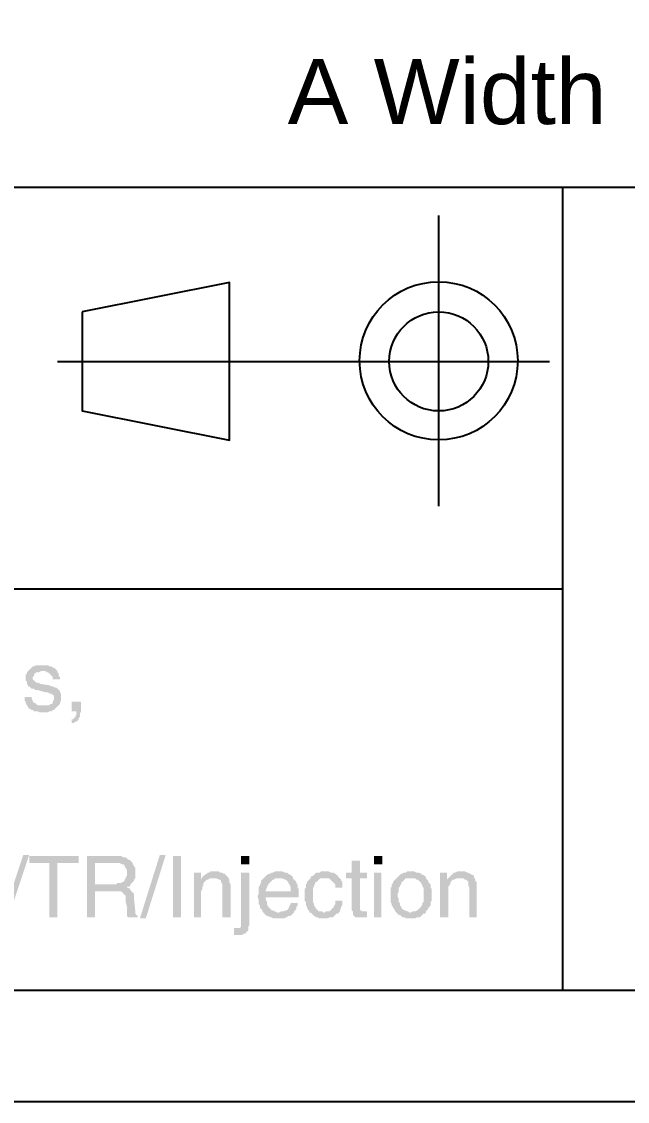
# Model space of a CAD drawing. Header units: millimetres. Extents: x 1167 to 2269, y 1197 to 1555.
# Drawn here: x 1757.13 to 1780.36, y 1258.23 to 1299.61 of the extents above; entities that cross this region are included whole.
import ezdxf

# ---------------------------------------------------------------- set-up
doc = ezdxf.new("R2010")
doc.units = ezdxf.units.MM
doc.layers.add('odj', color=4, linetype='Continuous', lineweight=35)
doc.styles.get("Standard").update_dxf_attribs({"font": 'arial.ttf'})

msp = doc.modelspace()

# ---------------------------------------------------------------- hatches: boundary and pattern name
at = {"transparency": 33554559}
for points in [[(1757.92255, 1274.94342), (1757.69689, 1274.94342), (1757.60663, 1274.89829), (1757.56149, 1274.89829), (1757.51636, 1274.85316), (1757.47123, 1274.80803), (1757.4261, 1274.7629), (1757.38097, 1274.71776), (1757.33583, 1274.67263), (1757.33583, 1274.6275), (1757.2907, 1274.58237), (1757.2907, 1274.35671), (1757.33583, 1274.31157), (1757.33583, 1274.22131), (1757.38097, 1274.17618), (1757.38097, 1274.13104), (1757.4261, 1274.13104), (1757.47123, 1274.08591), (1757.51636, 1274.04078), (1757.60663, 1274.04078), (1757.65176, 1273.99565), (1757.74202, 1273.99565), (1758.05795, 1273.90538), (1758.14821, 1273.90538), (1758.19334, 1273.86025), (1758.28361, 1273.86025), (1758.28361, 1273.81512), (1758.32874, 1273.81512), (1758.37387, 1273.76999), (1758.37387, 1273.63459), (1758.32874, 1273.54433), (1758.32874, 1273.49919), (1758.28361, 1273.45406), (1758.23848, 1273.45406), (1758.19334, 1273.40893), (1757.96768, 1273.40893), (1757.38097, 1273.3638), (1757.38097, 1273.31867), (1757.4261, 1273.27353), (1757.47123, 1273.27353), (1757.51636, 1273.2284), (1757.56149, 1273.2284), (1757.60663, 1273.18327), (1757.74202, 1273.18327), (1757.83229, 1273.13814), (1758.14821, 1273.13814), (1758.19334, 1273.18327), (1758.28361, 1273.18327), (1758.32874, 1273.2284), (1758.37387, 1273.2284), (1758.41901, 1273.27353), (1758.46414, 1273.31867), (1758.46414, 1273.31867), (1758.50927, 1273.3638), (1758.5544, 1273.40893), (1758.59953, 1273.45406), (1758.59953, 1273.49919), (1758.64467, 1273.58946), (1758.64467, 1273.86025), (1758.59953, 1273.90538), (1758.59953, 1273.95052), (1758.5544, 1273.99565), (1758.5544, 1273.99565), (1758.50927, 1274.04078), (1758.46414, 1274.08591), (1758.41901, 1274.08591), (1758.32874, 1274.13104), (1758.28361, 1274.13104), (1758.19334, 1274.17618), (1757.87742, 1274.22131), (1757.87742, 1274.22131), (1757.78716, 1274.26644), (1757.74202, 1274.26644), (1757.65176, 1274.31157), (1757.65176, 1274.31157), (1757.60663, 1274.35671), (1757.56149, 1274.40184), (1757.56149, 1274.4921), (1757.60663, 1274.53723), (1757.60663, 1274.58237), (1757.65176, 1274.6275), (1757.69689, 1274.67263), (1757.78716, 1274.67263), (1757.87742, 1274.71776), (1758.50927, 1274.71776), (1758.46414, 1274.7629), (1758.41901, 1274.80803), (1758.37387, 1274.85316), (1758.32874, 1274.85316), (1758.28361, 1274.89829), (1758.19334, 1274.89829), (1758.14821, 1274.94342), (1758.01282, 1274.94342)], [(1758.50927, 1274.71776), (1757.92255, 1274.71776), (1758.05795, 1274.71776), (1758.10308, 1274.67263), (1758.14821, 1274.67263), (1758.19334, 1274.6275), (1758.19334, 1274.6275), (1758.23848, 1274.58237), (1758.28361, 1274.53723), (1758.32874, 1274.4921), (1758.32874, 1274.40184), (1758.59953, 1274.40184), (1758.59953, 1274.4921), (1758.5544, 1274.53723), (1758.5544, 1274.6275), (1758.50927, 1274.67263)], [(1757.51636, 1273.72486), (1757.24557, 1273.72486), (1757.24557, 1273.58946), (1757.2907, 1273.54433), (1757.2907, 1273.49919), (1757.33583, 1273.40893), (1757.38097, 1273.3638), (1757.96768, 1273.40893), (1757.74202, 1273.40893), (1757.69689, 1273.45406), (1757.65176, 1273.49919), (1757.60663, 1273.49919), (1757.56149, 1273.54433), (1757.56149, 1273.58946), (1757.51636, 1273.67972)], [(1759.41191, 1273.54433), (1759.05086, 1273.54433), (1759.05086, 1273.18327), (1759.23138, 1273.18327), (1759.23138, 1273.04787), (1759.18625, 1272.95761), (1759.14112, 1272.91248), (1759.09599, 1272.86734), (1759.05086, 1272.86734), (1759.05086, 1272.73195), (1759.14112, 1272.73195), (1759.18625, 1272.77708), (1759.23138, 1272.77708), (1759.27652, 1272.82221), (1759.32165, 1272.86734), (1759.32165, 1272.91248), (1759.36678, 1272.95761), (1759.36678, 1273.093), (1759.41191, 1273.18327), (1759.41191, 1273.27353)], [(1757.4261, 1267.67714), (1756.61372, 1265.24001), (1756.38806, 1265.24001), (1757.20044, 1267.67714)], [(1759.32165, 1267.63201), (1757.4261, 1267.63201), (1757.4261, 1267.36122), (1758.19334, 1267.36122), (1758.19334, 1265.28514), (1758.50927, 1265.28514), (1758.50927, 1267.36122), (1759.32165, 1267.36122), (1759.32165, 1267.49662)], [(1760.72075, 1267.63201), (1759.63757, 1267.63201), (1759.63757, 1265.28514), (1759.9535, 1265.28514), (1759.9535, 1266.27805), (1760.72075, 1266.27805), (1761.30746, 1266.32318), (1761.30746, 1266.36831), (1761.2172, 1266.41344), (1761.17207, 1266.41344), (1761.17207, 1266.45858), (1761.26233, 1266.45858), (1761.30746, 1266.50371), (1761.30746, 1266.54884), (1759.9535, 1266.54884), (1759.9535, 1267.36122), (1761.39773, 1267.36122), (1761.3526, 1267.40635), (1761.30746, 1267.45148), (1761.26233, 1267.49662), (1761.2172, 1267.49662), (1761.17207, 1267.54175), (1761.12694, 1267.58688), (1761.03667, 1267.58688), (1760.94641, 1267.63201), (1760.81101, 1267.63201)], [(1762.66143, 1267.67714), (1761.89418, 1265.24001), (1761.66852, 1265.24001), (1762.43577, 1267.67714)], [(1762.93222, 1265.28514), (1762.93222, 1267.63201), (1763.24815, 1267.63201), (1763.24815, 1265.28514)], [(1765.86581, 1267.31609), (1765.86581, 1267.63201), (1765.54989, 1267.63201), (1765.54989, 1267.31609)], [(1770.96575, 1267.31609), (1770.96575, 1267.63201), (1770.64982, 1267.63201), (1770.64982, 1267.31609)], [(1761.39773, 1267.36122), (1760.72075, 1267.36122), (1760.90128, 1267.36122), (1760.99154, 1267.31609), (1761.03667, 1267.31609), (1761.0818, 1267.27095), (1761.0818, 1267.22582), (1761.12694, 1267.18069), (1761.17207, 1267.09043), (1761.17207, 1266.95503), (1761.17207, 1266.86477), (1761.12694, 1266.81963), (1761.12694, 1266.7745), (1761.0818, 1266.72937), (1761.0818, 1266.68424), (1761.03667, 1266.6391), (1760.99154, 1266.6391), (1760.94641, 1266.59397), (1760.81101, 1266.59397), (1760.76588, 1266.54884), (1759.9535, 1266.54884), (1761.30746, 1266.54884), (1761.3526, 1266.59397), (1761.39773, 1266.6391), (1761.44286, 1266.68424), (1761.44286, 1266.72937), (1761.48799, 1266.7745), (1761.48799, 1267.18069), (1761.44286, 1267.22582), (1761.44286, 1267.27095), (1761.39773, 1267.31609)], [(1770.10824, 1267.45148), (1769.79231, 1267.45148), (1769.79231, 1267.00016), (1769.56665, 1267.00016), (1769.56665, 1266.7745), (1769.79231, 1266.7745), (1769.79231, 1265.55593), (1769.83745, 1265.5108), (1769.83745, 1265.3754), (1769.88258, 1265.33027), (1769.88258, 1265.33027), (1769.92771, 1265.28514), (1770.37903, 1265.28514), (1770.37903, 1265.5108), (1770.1985, 1265.5108), (1770.15337, 1265.55593), (1770.10824, 1265.55593), (1770.10824, 1266.7745), (1770.37903, 1266.7745), (1770.37903, 1267.00016), (1770.10824, 1267.00016)], [(1764.0154, 1267.00016), (1763.7446, 1267.00016), (1763.7446, 1265.28514), (1764.0154, 1265.28514), (1764.0154, 1266.18778), (1764.0154, 1266.27805), (1764.06053, 1266.36831), (1764.06053, 1266.45858), (1764.10566, 1266.50371), (1764.10566, 1266.59397), (1764.15079, 1266.6391), (1764.15079, 1266.6391), (1764.19592, 1266.68424), (1764.24106, 1266.72937), (1764.0154, 1266.72937)], [(1764.55698, 1267.04529), (1764.37645, 1267.04529), (1764.33132, 1267.00016), (1764.28619, 1267.00016), (1764.24106, 1266.95503), (1764.15079, 1266.9099), (1764.10566, 1266.86477), (1764.06053, 1266.81963), (1764.0154, 1266.72937), (1764.28619, 1266.72937), (1764.33132, 1266.7745), (1764.46672, 1266.7745), (1765.05343, 1266.81963), (1765.0083, 1266.86477), (1764.96317, 1266.9099), (1764.96317, 1266.9099), (1764.91804, 1266.95503), (1764.87291, 1266.95503), (1764.82777, 1267.00016), (1764.73751, 1267.00016), (1764.69238, 1267.04529), (1764.60211, 1267.04529)], [(1765.05343, 1266.81963), (1764.46672, 1266.7745), (1764.60211, 1266.7745), (1764.69238, 1266.72937), (1764.73751, 1266.72937), (1764.78264, 1266.68424), (1764.78264, 1266.6391), (1764.82777, 1266.54884), (1764.82777, 1265.28514), (1765.1437, 1265.28514), (1765.1437, 1266.54884), (1765.09857, 1266.6391), (1765.09857, 1266.72937)], [(1765.86581, 1267.00016), (1765.54989, 1267.00016), (1765.54989, 1264.92408), (1765.50476, 1264.87895), (1765.2791, 1264.87895), (1765.2791, 1264.60816), (1765.59502, 1264.60816), (1765.64015, 1264.65329), (1765.73042, 1264.65329), (1765.73042, 1264.69842), (1765.77555, 1264.74355), (1765.82068, 1264.78869), (1765.82068, 1264.92408), (1765.86581, 1264.96921), (1765.86581, 1265.05948)], [(1766.99412, 1267.04529), (1766.85872, 1267.04529), (1766.76846, 1267.00016), (1766.72333, 1267.00016), (1766.67819, 1266.95503), (1766.63306, 1266.95503), (1766.5428, 1266.9099), (1766.49766, 1266.86477), (1766.45253, 1266.81963), (1766.4074, 1266.7745), (1767.12951, 1266.7745), (1767.21978, 1266.72937), (1767.26491, 1266.72937), (1767.31004, 1266.68424), (1767.35518, 1266.6391), (1767.35518, 1266.59397), (1767.40031, 1266.54884), (1767.44544, 1266.45858), (1767.44544, 1266.27805), (1766.49766, 1266.27805), (1766.22687, 1266.23291), (1766.22687, 1266.18778), (1766.18174, 1266.09752), (1766.18174, 1266.05239), (1766.22687, 1265.96212), (1766.22687, 1265.78159), (1766.272, 1265.73646), (1766.272, 1265.6462), (1766.31714, 1265.60106), (1766.36227, 1265.55593), (1766.36227, 1265.5108), (1766.4074, 1265.46567), (1766.4074, 1265.46567), (1766.45253, 1265.42054), (1766.49766, 1265.3754), (1766.5428, 1265.33027), (1766.58793, 1265.33027), (1766.67819, 1265.28514), (1766.72333, 1265.28514), (1766.76846, 1265.24001), (1767.21978, 1265.24001), (1767.26491, 1265.28514), (1767.31004, 1265.28514), (1767.35518, 1265.33027), (1767.44544, 1265.33027), (1767.49057, 1265.3754), (1767.5357, 1265.42054), (1767.58084, 1265.46567), (1766.94899, 1265.46567), (1766.85872, 1265.5108), (1766.81359, 1265.5108), (1766.76846, 1265.55593), (1766.72333, 1265.55593), (1766.67819, 1265.60106), (1766.63306, 1265.6462), (1766.63306, 1265.6462), (1766.58793, 1265.69133), (1766.5428, 1265.78159), (1766.5428, 1265.87186), (1766.49766, 1265.96212), (1766.49766, 1266.05239), (1767.76137, 1266.05239), (1767.76137, 1266.36831), (1767.71623, 1266.41344), (1767.71623, 1266.54884), (1767.6711, 1266.59397), (1767.6711, 1266.6391), (1767.62597, 1266.68424), (1767.58084, 1266.72937), (1767.5357, 1266.7745), (1767.5357, 1266.81963), (1767.49057, 1266.86477), (1767.44544, 1266.9099), (1767.35518, 1266.95503), (1767.31004, 1267.00016), (1767.21978, 1267.00016), (1767.12951, 1267.04529), (1767.08438, 1267.04529)], [(1766.4074, 1266.7745), (1766.4074, 1266.7745), (1766.36227, 1266.72937), (1766.31714, 1266.68424), (1766.31714, 1266.59397), (1766.272, 1266.54884), (1766.272, 1266.50371), (1766.22687, 1266.45858), (1766.22687, 1266.23291), (1766.49766, 1266.27805), (1766.49766, 1266.32318), (1766.5428, 1266.41344), (1766.5428, 1266.45858), (1766.58793, 1266.50371), (1766.58793, 1266.54884), (1766.63306, 1266.59397), (1766.67819, 1266.6391), (1766.72333, 1266.68424), (1766.76846, 1266.72937), (1766.81359, 1266.72937), (1766.85872, 1266.7745), (1766.99412, 1266.7745)], [(1768.21269, 1266.7745), (1768.16755, 1266.72937), (1768.12242, 1266.68424), (1768.07729, 1266.6391), (1768.07729, 1266.59397), (1768.03216, 1266.54884), (1768.03216, 1266.41344), (1767.98703, 1266.36831), (1767.98703, 1265.91699), (1768.03216, 1265.87186), (1768.03216, 1265.73646), (1768.07729, 1265.69133), (1768.07729, 1265.6462), (1768.12242, 1265.55593), (1768.16755, 1265.5108), (1768.16755, 1265.46567), (1768.75427, 1265.46567), (1768.70914, 1265.46567), (1768.66401, 1265.5108), (1768.52861, 1265.5108), (1768.48348, 1265.55593), (1768.43835, 1265.60106), (1768.39322, 1265.6462), (1768.39322, 1265.69133), (1768.34808, 1265.73646), (1768.34808, 1265.78159), (1768.30295, 1265.87186), (1768.30295, 1266.41344), (1768.34808, 1266.45858), (1768.34808, 1266.50371), (1768.39322, 1266.59397), (1768.39322, 1266.6391), (1768.43835, 1266.6391), (1768.48348, 1266.68424), (1768.52861, 1266.72937), (1768.57374, 1266.7745), (1768.75427, 1266.7745)], [(1768.75427, 1267.04529), (1768.61888, 1267.04529), (1768.57374, 1267.00016), (1768.43835, 1267.00016), (1768.39322, 1266.95503), (1768.34808, 1266.9099), (1768.30295, 1266.86477), (1768.25782, 1266.86477), (1768.21269, 1266.81963), (1768.21269, 1266.7745), (1768.9348, 1266.7745), (1768.97993, 1266.72937), (1769.02507, 1266.68424), (1769.0702, 1266.6391), (1769.11533, 1266.59397), (1769.16046, 1266.54884), (1769.16046, 1266.41344), (1769.43126, 1266.41344), (1769.43126, 1266.6391), (1769.38612, 1266.68424), (1769.38612, 1266.72937), (1769.34099, 1266.7745), (1769.29586, 1266.81963), (1769.25073, 1266.86477), (1769.25073, 1266.9099), (1769.20559, 1266.9099), (1769.16046, 1266.95503), (1769.0702, 1267.00016), (1768.97993, 1267.00016), (1768.88967, 1267.04529), (1768.84454, 1267.04529)], [(1770.92062, 1265.28514), (1770.92062, 1267.00016), (1770.64982, 1267.00016), (1770.64982, 1265.28514)], [(1772.04892, 1267.04529), (1771.91353, 1267.04529), (1771.86839, 1267.00016), (1771.77813, 1267.00016), (1771.733, 1266.95503), (1771.68786, 1266.95503), (1771.64273, 1266.9099), (1771.5976, 1266.86477), (1771.55247, 1266.81963), (1771.50734, 1266.7745), (1771.50734, 1266.7745), (1771.4622, 1266.72937), (1771.41707, 1266.68424), (1771.37194, 1266.6391), (1771.37194, 1266.59397), (1771.32681, 1266.54884), (1771.32681, 1266.45858), (1771.28167, 1266.41344), (1771.28167, 1266.14265), (1771.28167, 1265.87186), (1771.32681, 1265.78159), (1771.32681, 1265.73646), (1771.37194, 1265.69133), (1771.37194, 1265.6462), (1771.41707, 1265.60106), (1771.4622, 1265.5108), (1771.50734, 1265.46567), (1772.04892, 1265.46567), (1772.00379, 1265.46567), (1771.95866, 1265.5108), (1771.91353, 1265.5108), (1771.82326, 1265.55593), (1771.77813, 1265.55593), (1771.733, 1265.60106), (1771.68786, 1265.6462), (1771.68786, 1265.69133), (1771.64273, 1265.73646), (1771.64273, 1265.82673), (1771.5976, 1265.87186), (1771.5976, 1266.00725), (1771.55247, 1266.05239), (1771.55247, 1266.18778), (1771.5976, 1266.27805), (1771.5976, 1266.41344), (1771.64273, 1266.45858), (1771.64273, 1266.50371), (1771.68786, 1266.54884), (1771.68786, 1266.6391), (1771.733, 1266.6391), (1771.77813, 1266.68424), (1771.82326, 1266.72937), (1771.86839, 1266.7745), (1772.04892, 1266.7745), (1772.63564, 1266.81963), (1772.59051, 1266.86477), (1772.54538, 1266.9099), (1772.50024, 1266.9099), (1772.45511, 1266.95503), (1772.36485, 1267.00016), (1772.27458, 1267.00016), (1772.18432, 1267.04529), (1772.13919, 1267.04529)], [(1772.63564, 1266.81963), (1772.04892, 1266.7745), (1772.22945, 1266.7745), (1772.27458, 1266.72937), (1772.31971, 1266.72937), (1772.36485, 1266.68424), (1772.40998, 1266.6391), (1772.45511, 1266.59397), (1772.50024, 1266.50371), (1772.50024, 1266.45858), (1772.54538, 1266.41344), (1772.54538, 1265.87186), (1772.50024, 1265.82673), (1772.50024, 1265.78159), (1772.45511, 1265.69133), (1772.40998, 1265.6462), (1772.40998, 1265.6462), (1772.36485, 1265.60106), (1772.31971, 1265.55593), (1772.22945, 1265.5108), (1772.13919, 1265.5108), (1772.04892, 1265.46567), (1771.50734, 1265.46567), (1771.55247, 1265.42054), (1771.5976, 1265.3754), (1771.64273, 1265.3754), (1771.68786, 1265.33027), (1771.733, 1265.28514), (1771.82326, 1265.28514), (1771.86839, 1265.24001), (1772.22945, 1265.24001), (1772.27458, 1265.28514), (1772.40998, 1265.28514), (1772.45511, 1265.33027), (1772.50024, 1265.3754), (1772.54538, 1265.42054), (1772.59051, 1265.42054), (1772.63564, 1265.46567), (1772.63564, 1265.5108), (1772.68077, 1265.55593), (1772.7259, 1265.60106), (1772.7259, 1265.6462), (1772.77104, 1265.69133), (1772.81617, 1265.73646), (1772.81617, 1265.87186), (1772.8613, 1265.91699), (1772.8613, 1266.14265), (1772.8613, 1266.36831), (1772.81617, 1266.41344), (1772.81617, 1266.54884), (1772.77104, 1266.59397), (1772.7259, 1266.6391), (1772.7259, 1266.68424), (1772.68077, 1266.72937), (1772.63564, 1266.7745)], [(1773.44802, 1267.00016), (1773.17723, 1267.00016), (1773.17723, 1265.28514), (1773.49315, 1265.28514), (1773.49315, 1266.18778), (1773.49315, 1266.45858), (1773.53828, 1266.50371), (1773.58342, 1266.59397), (1773.58342, 1266.6391), (1773.58342, 1266.6391), (1773.62855, 1266.68424), (1773.67368, 1266.72937), (1773.44802, 1266.72937)], [(1773.98961, 1267.04529), (1773.85421, 1267.04529), (1773.76394, 1267.00016), (1773.71881, 1267.00016), (1773.67368, 1266.95503), (1773.62855, 1266.9099), (1773.58342, 1266.86477), (1773.53828, 1266.81963), (1773.44802, 1266.72937), (1773.71881, 1266.72937), (1773.80908, 1266.7745), (1773.94447, 1266.7745), (1774.48606, 1266.81963), (1774.48606, 1266.86477), (1774.44093, 1266.9099), (1774.39579, 1266.9099), (1774.35066, 1266.95503), (1774.30553, 1266.95503), (1774.2604, 1267.00016), (1774.21527, 1267.00016), (1774.125, 1267.04529), (1774.07987, 1267.04529)], [(1774.48606, 1266.81963), (1773.94447, 1266.7745), (1774.07987, 1266.7745), (1774.125, 1266.72937), (1774.17013, 1266.72937), (1774.21527, 1266.68424), (1774.21527, 1266.68424), (1774.2604, 1266.6391), (1774.2604, 1266.50371), (1774.30553, 1266.41344), (1774.30553, 1265.28514), (1774.57632, 1265.28514), (1774.57632, 1266.6391), (1774.53119, 1266.68424), (1774.53119, 1266.72937)], [(1761.30746, 1266.32318), (1760.72075, 1266.27805), (1760.94641, 1266.27805), (1760.99154, 1266.23291), (1761.03667, 1266.18778), (1761.03667, 1266.18778), (1761.0818, 1266.14265), (1761.12694, 1266.09752), (1761.12694, 1265.87186), (1761.17207, 1265.69133), (1761.17207, 1265.42054), (1761.17207, 1265.33027), (1761.2172, 1265.28514), (1761.57826, 1265.28514), (1761.57826, 1265.33027), (1761.53313, 1265.3754), (1761.48799, 1265.42054), (1761.48799, 1265.55593), (1761.44286, 1266.00725), (1761.44286, 1266.18778), (1761.39773, 1266.23291), (1761.3526, 1266.27805)], [(1769.43126, 1265.91699), (1769.16046, 1265.91699), (1769.16046, 1265.78159), (1769.11533, 1265.73646), (1769.11533, 1265.69133), (1769.0702, 1265.6462), (1769.02507, 1265.60106), (1768.97993, 1265.55593), (1768.9348, 1265.5108), (1768.79941, 1265.5108), (1768.75427, 1265.46567), (1768.16755, 1265.46567), (1768.21269, 1265.46567), (1768.25782, 1265.42054), (1768.30295, 1265.3754), (1768.34808, 1265.33027), (1768.43835, 1265.28514), (1768.48348, 1265.28514), (1768.52861, 1265.24001), (1768.88967, 1265.24001), (1768.9348, 1265.28514), (1769.0702, 1265.28514), (1769.11533, 1265.33027), (1769.16046, 1265.3754), (1769.20559, 1265.42054), (1769.25073, 1265.42054), (1769.29586, 1265.46567), (1769.34099, 1265.5108), (1769.34099, 1265.55593), (1769.38612, 1265.6462), (1769.38612, 1265.69133), (1769.43126, 1265.73646), (1769.43126, 1265.82673)], [(1767.71623, 1265.82673), (1767.44544, 1265.82673), (1767.44544, 1265.78159), (1767.40031, 1265.73646), (1767.40031, 1265.69133), (1767.35518, 1265.60106), (1767.31004, 1265.55593), (1767.26491, 1265.55593), (1767.17465, 1265.5108), (1767.08438, 1265.5108), (1766.99412, 1265.46567), (1767.58084, 1265.46567), (1767.58084, 1265.5108), (1767.62597, 1265.55593), (1767.6711, 1265.60106), (1767.6711, 1265.69133), (1767.71623, 1265.73646)]]:
    msp.add_hatch(color=256, dxfattribs=at).paths.add_polyline_path(points)

# ---------------------------------------------------------------- linework, layer by layer
msp.add_line((1415.98289, 1262.48694), (1825.23839, 1262.48694))
for points in [[(1829.27643, 1258.22789), (1829.27643, 1555.22789), (1409.27643, 1555.22789), (1409.27643, 1258.22789)], [(1759.45705, 1288.48308), (1759.45705, 1284.69197), (1765.09857, 1283.56367), (1765.09857, 1289.61138)]]:
    msp.add_lwpolyline(points, close=True)
for points in [[(1428.8005, 1293.26709), (1825.23839, 1293.26709)], [(1777.87097, 1293.26709), (1777.87097, 1262.48694)], [(1773.13209, 1281.03627), (1773.13209, 1292.18391)], [(1758.50927, 1286.58752), (1777.37452, 1286.58752)], [(1428.8005, 1277.87702), (1777.87097, 1277.87702)]]:
    msp.add_lwpolyline(points)
for centre, radius in [((1773.1254, 1286.60951), 3.03063), ((1773.12727, 1286.5882), 1.90038)]:
    msp.add_circle(centre, radius)

# ---------------------------------------------------------------- texts
at = {"layer": 'odj', "insert": (1773.50048, 1296.91334), "char_height": 2.5, "width": 12.3324759, "attachment_point": 5}
msp.add_mtext('\\pxql;A Width', dxfattribs=at)

doc.saveas('drawing.dxf')
